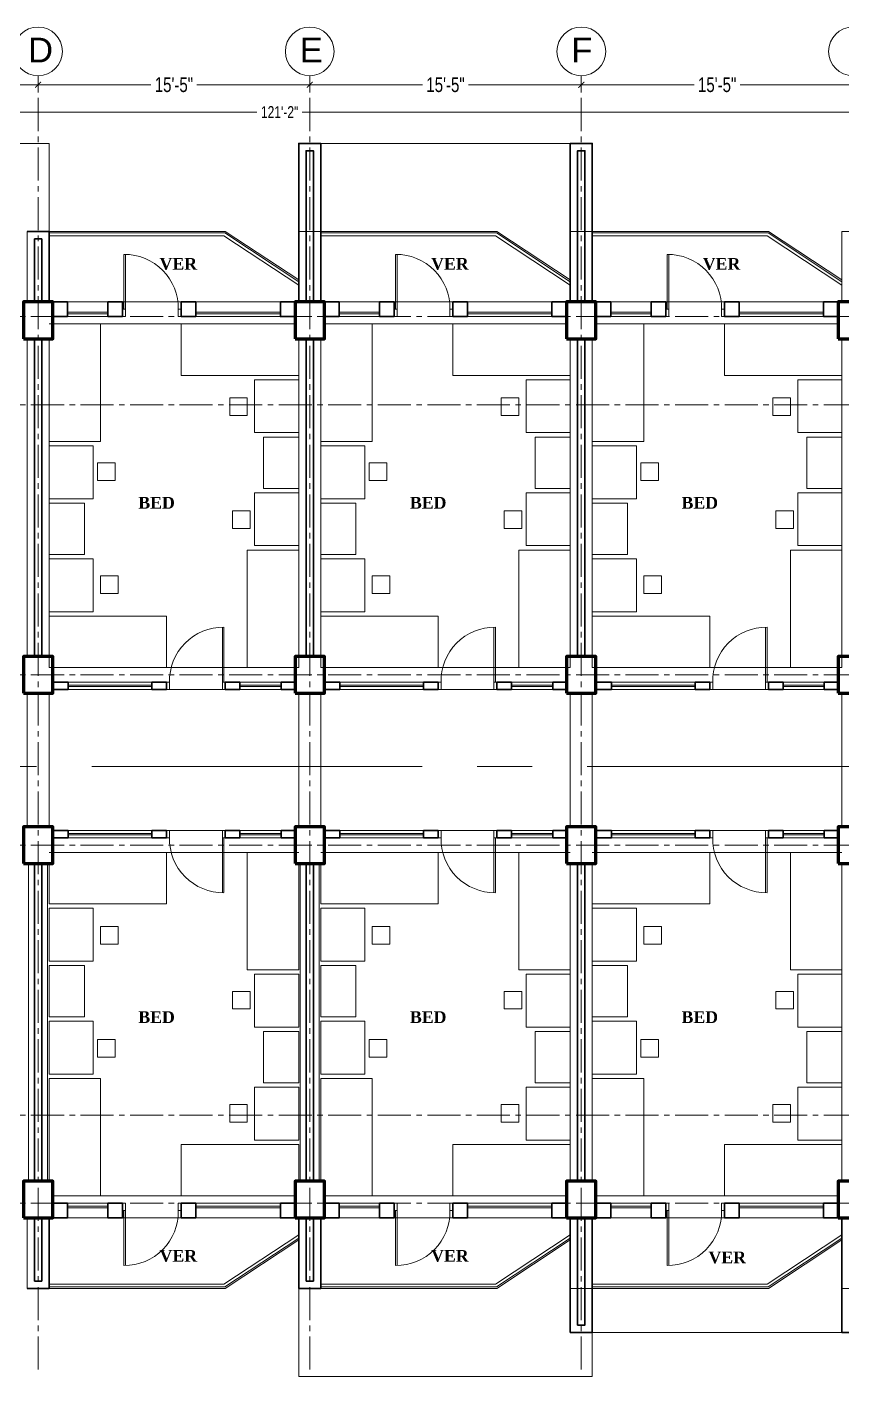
# Model space of a CAD drawing. Header units: feet. Extents: x 25261344 to 25389498, y 30010528 to 30074588.
# Drawn here: x 25364274 to 25364829, y 30072111 to 30073033 of the extents above; entities that cross this region are included whole.
import ezdxf

# ---------------------------------------------------------------- set-up
doc = ezdxf.new("R2010")
doc.units = ezdxf.units.FT
doc.header["$LTSCALE"] = 30
doc.header["$MEASUREMENT"] = 0
doc.header["$PDMODE"] = 32
doc.header["$PDSIZE"] = 15
doc.linetypes.add('CENTER2', pattern=[1.125, 0.75, -0.125, 0.125, -0.125])
doc.linetypes.add('DASHED', pattern=[0.75, 0.5, -0.25])
doc.layers.get('0').update_dxf_attribs({"lineweight": 5})
for name, color, linetype, lineweight in [('Column', 1, 'Continuous', 80), ('Dim-1', 7, 'Continuous', 9), ('Door', 32, 'Continuous', 5), ('Furnitures', 251, 'Continuous', 9), ('GRADE BEAM', 2, 'Continuous', 20), ('grid text', 252, 'CENTER2', 9), ('line 2', 7, 'Continuous', 13), ('rail', 224, 'Continuous', 9), ('TEXT', 7, 'Continuous', 18), ('WALL', 7, 'Continuous', 35), ('WIN', 142, 'Continuous', 20)]:
    doc.layers.add(name, color=color, linetype=linetype, lineweight=lineweight)
doc.styles.add('RomanS', font='swissl.ttf')
doc.styles.get("Standard").update_dxf_attribs({"font": 'timesbd.ttf'})
doc.styles.add('SWIS_LT', font='swisscl.ttf')
doc.dimstyles.new('dim-02', dxfattribs={"dimtxt": 8, "dimasz": 3, "dimexe": 3, "dimexo": 3, "dimgap": 2, "dimtad": 0, "dimdec": 0, "dimzin": 0, "dimdsep": 46, "dimlunit": 4, "dimtxsty": 'SWIS_LT', "dimblk": 'ARCHTICK', "dimcen": 2, "dimdle": 3, "dimclrd": 256, "dimclre": 256, "dimclrt": 256, "dimadec": 0, "dimazin": 0, "dimtfac": 1, "dimtdec": 0, "dimtix": 1, "dimtmove": 0, "dimatfit": 3, "dimfxl": 0, "dimfrac": 2, "dimtolj": 1, "dimtzin": 1, "dimlwd": -1, "dimarcsym": 0})

# ---------------------------------------------------------------- blocks, each defined once
blk = doc.blocks.new('FG')
at = {"layer": 'Door'}
for p, q in [((-2, -5), (-2, -42.39)), ((-1, -5), (-1, -42.39))]:
    blk.add_line(p, q, dxfattribs=at)
for points in [[(-40, 0), (-38, 0), (-38, -5), (-40, -5)], [(0, 0), (-2, 0), (-2, -5), (0, -5)]]:
    blk.add_lwpolyline(points, dxfattribs=at)
blk.add_arc((-1.44, -5.83), 36.57, 178.70538, 270.69047, dxfattribs=at)
blk = doc.blocks.new('_ArchTick')
at = {"color": 0, "linetype": 'ByBlock', "const_width": 0.15}
blk.add_lwpolyline([(-0.5, -0.5), (0.5, 0.5)], dxfattribs=at)
blk = doc.blocks.new('*D119')
at = {"lineweight": -2}
for p, q in [((25359976.96, 30072996.78), (25359976.96, 30072990.65)), ((25360161.96, 30072996.78), (25360161.96, 30072990.65))]:
    blk.add_line(p, q, dxfattribs=at)
for p, q in [((25359973.96, 30072993.65), (25360053.77, 30072993.65)), ((25360164.96, 30072993.65), (25360085.14, 30072993.65))]:
    blk.add_line(p, q)
at = {"layer": 'Defpoints', "color": 0}
for p in [(25359976.96, 30072999.78), (25360161.96, 30072999.78), (25360161.96, 30072993.65)]:
    blk.add_point(p, dxfattribs=at)
at = {"xscale": 4, "yscale": 4, "zscale": 4, "rotation": 180}
blk.add_blockref('_ArchTick', (25359976.96, 30072993.65), dxfattribs=at)
at = {"xscale": 4, "yscale": 4, "zscale": 4}
blk.add_blockref('_ArchTick', (25360161.96, 30072993.65), dxfattribs=at)
at = {"insert": (25360069.46, 30072993.65), "char_height": 10, "attachment_point": 5, "style": 'SWIS_LT'}
blk.add_mtext('\\A1;15\'-5"', dxfattribs=at)
blk = doc.blocks.new('*D120')
at = {"lineweight": -2}
for p, q in [((25360161.96, 30072996.78), (25360161.96, 30072990.65)), ((25360346.96, 30072996.78), (25360346.96, 30072990.65))]:
    blk.add_line(p, q, dxfattribs=at)
for p, q in [((25360158.96, 30072993.65), (25360238.77, 30072993.65)), ((25360349.96, 30072993.65), (25360270.14, 30072993.65))]:
    blk.add_line(p, q)
at = {"layer": 'Defpoints', "color": 0}
for p in [(25360161.96, 30072999.78), (25360346.96, 30072999.78), (25360346.96, 30072993.65)]:
    blk.add_point(p, dxfattribs=at)
at = {"xscale": 4, "yscale": 4, "zscale": 4, "rotation": 180}
blk.add_blockref('_ArchTick', (25360161.96, 30072993.65), dxfattribs=at)
at = {"xscale": 4, "yscale": 4, "zscale": 4}
blk.add_blockref('_ArchTick', (25360346.96, 30072993.65), dxfattribs=at)
at = {"insert": (25360254.46, 30072993.65), "char_height": 10, "attachment_point": 5, "style": 'SWIS_LT'}
blk.add_mtext('\\A1;15\'-5"', dxfattribs=at)
blk = doc.blocks.new('*D125')
at = {"lineweight": -2}
for p, q in [((25360346.96, 30072996.78), (25360346.96, 30072990.65)), ((25360531.96, 30072996.78), (25360531.96, 30072990.65))]:
    blk.add_line(p, q, dxfattribs=at)
for p, q in [((25360343.96, 30072993.65), (25360423.77, 30072993.65)), ((25360534.96, 30072993.65), (25360455.14, 30072993.65))]:
    blk.add_line(p, q)
at = {"layer": 'Defpoints', "color": 0}
for p in [(25360346.96, 30072999.78), (25360531.96, 30072999.78), (25360531.96, 30072993.65)]:
    blk.add_point(p, dxfattribs=at)
at = {"xscale": 4, "yscale": 4, "zscale": 4, "rotation": 180}
blk.add_blockref('_ArchTick', (25360346.96, 30072993.65), dxfattribs=at)
at = {"xscale": 4, "yscale": 4, "zscale": 4}
blk.add_blockref('_ArchTick', (25360531.96, 30072993.65), dxfattribs=at)
at = {"insert": (25360439.46, 30072993.65), "char_height": 10, "attachment_point": 5, "style": 'SWIS_LT'}
blk.add_mtext('\\A1;15\'-5"', dxfattribs=at)
blk = doc.blocks.new('*D126')
at = {"lineweight": -2}
for p, q in [((25360531.96, 30072996.78), (25360531.96, 30072990.65)), ((25360716.96, 30072996.78), (25360716.96, 30072990.65))]:
    blk.add_line(p, q, dxfattribs=at)
for p, q in [((25360528.96, 30072993.65), (25360608.77, 30072993.65)), ((25360719.96, 30072993.65), (25360640.14, 30072993.65))]:
    blk.add_line(p, q)
at = {"layer": 'Defpoints', "color": 0}
for p in [(25360531.96, 30072999.78), (25360716.96, 30072999.78), (25360716.96, 30072993.65)]:
    blk.add_point(p, dxfattribs=at)
at = {"xscale": 4, "yscale": 4, "zscale": 4, "rotation": 180}
blk.add_blockref('_ArchTick', (25360531.96, 30072993.65), dxfattribs=at)
at = {"xscale": 4, "yscale": 4, "zscale": 4}
blk.add_blockref('_ArchTick', (25360716.96, 30072993.65), dxfattribs=at)
at = {"insert": (25360624.46, 30072993.65), "char_height": 10, "attachment_point": 5, "style": 'SWIS_LT'}
blk.add_mtext('\\A1;15\'-5"', dxfattribs=at)
blk = doc.blocks.new('*D158')
at = {"layer": 'Defpoints', "color": 0}
for p in [(25364458.65, 30072953.7), (25363672.18, 30072113.7), (25364458.65, 30072113.7)]:
    blk.add_point(p, dxfattribs=at)
at = {"layer": 'Dim-1', "lineweight": -2}
for p, q in [((25363682.18, 30072953.7), (25363669.18, 30072953.7)), ((25363682.18, 30072113.7), (25363669.18, 30072113.7))]:
    blk.add_line(p, q, dxfattribs=at)
at = {"layer": 'Dim-1'}
for p, q in [((25363672.18, 30072956.7), (25363672.18, 30072540.9)), ((25363672.18, 30072110.7), (25363672.18, 30072526.5))]:
    blk.add_line(p, q, dxfattribs=at)
at = {"layer": 'Dim-1', "xscale": 3, "yscale": 3, "zscale": 3}
for p, rotation in [((25363672.18, 30072953.7), 90), ((25363672.18, 30072113.7), 270)]:
    blk.add_blockref('_ArchTick', p, dxfattribs=dict(at, rotation=rotation))
at = {"layer": 'Dim-1', "insert": (25363672.18, 30072533.7), "char_height": 8, "attachment_point": 5, "rotation": 90, "style": 'SWIS_LT'}
blk.add_mtext("\\A1;70'", dxfattribs=at)
blk = doc.blocks.new('*D159')
at = {"layer": 'Defpoints', "color": 0}
for p in [(25365172.65, 30072975.08), (25363718.65, 30072893.7), (25365172.65, 30072785.7)]:
    blk.add_point(p, dxfattribs=at)
at = {"layer": 'Dim-1', "lineweight": -2}
for p, q in [((25363718.65, 30072965.08), (25363718.65, 30072978.08)), ((25365172.65, 30072965.08), (25365172.65, 30072978.08))]:
    blk.add_line(p, q, dxfattribs=at)
at = {"layer": 'Dim-1'}
for p, q in [((25363715.65, 30072975.08), (25364430.2, 30072975.08)), ((25365175.65, 30072975.08), (25364461.1, 30072975.08))]:
    blk.add_line(p, q, dxfattribs=at)
at = {"layer": 'Dim-1', "xscale": 3, "yscale": 3, "zscale": 3, "rotation": 180}
blk.add_blockref('_ArchTick', (25363718.65, 30072975.08), dxfattribs=at)
at = {"layer": 'Dim-1', "xscale": 3, "yscale": 3, "zscale": 3}
blk.add_blockref('_ArchTick', (25365172.65, 30072975.08), dxfattribs=at)
at = {"layer": 'Dim-1', "insert": (25364445.65, 30072975.08), "char_height": 8, "attachment_point": 5, "style": 'SWIS_LT'}
blk.add_mtext('\\A1;121\'-2"', dxfattribs=at)
blk = doc.blocks.new('T B')
at = {"layer": 'GRADE BEAM'}
for points in [[(25352808.54, 30069446.57), (25352823.54, 30069446.57), (25352823.54, 30069398.57), (25352808.54, 30069398.57)], [(25352993.54, 30069446.57), (25353008.54, 30069446.57), (25353008.54, 30069398.57), (25352993.54, 30069398.57)], [(25353178.54, 30069446.57), (25353193.54, 30069446.57), (25353193.54, 30069398.57), (25353178.54, 30069398.57)], [(25353363.54, 30069446.57), (25353378.54, 30069446.57), (25353378.54, 30069398.57), (25353363.54, 30069398.57)], [(25352991.04, 30069398.57), (25352991.04, 30069383.57), (25352826.04, 30069383.57), (25352826.04, 30069398.57)], [(25353176.04, 30069398.57), (25353176.04, 30069383.57), (25353011.04, 30069383.57), (25353011.04, 30069398.57)], [(25353361.04, 30069398.57), (25353361.04, 30069383.57), (25353196.04, 30069383.57), (25353196.04, 30069398.57)], [(25352808.54, 30069373.57), (25352823.54, 30069373.57), (25352823.54, 30069157.07), (25352808.54, 30069157.07)], [(25352993.54, 30069373.57), (25353008.54, 30069373.57), (25353008.54, 30069157.07), (25352993.54, 30069157.07)], [(25353178.54, 30069373.57), (25353193.54, 30069373.57), (25353193.54, 30069157.07), (25353178.54, 30069157.07)], [(25353363.54, 30069373.57), (25353378.54, 30069373.57), (25353378.54, 30069157.07), (25353363.54, 30069157.07)], [(25352991.04, 30069149.57), (25352991.04, 30069134.57), (25352826.04, 30069134.57), (25352826.04, 30069149.57)], [(25353176.04, 30069149.57), (25353176.04, 30069134.57), (25353011.04, 30069134.57), (25353011.04, 30069149.57)], [(25353361.04, 30069149.57), (25353361.04, 30069134.57), (25353196.04, 30069134.57), (25353196.04, 30069149.57)], [(25352808.54, 30069132.07), (25352823.54, 30069132.07), (25352823.54, 30069041.07), (25352808.54, 30069041.07)], [(25352993.54, 30069132.07), (25353008.54, 30069132.07), (25353008.54, 30069041.07), (25352993.54, 30069041.07)], [(25353178.54, 30069132.07), (25353193.54, 30069132.07), (25353193.54, 30069041.07), (25353178.54, 30069041.07)], [(25353363.57, 30069132.07), (25353378.57, 30069132.07), (25353378.54, 30069041.07), (25353363.54, 30069041.07)], [(25352991.04, 30069038.57), (25352991.04, 30069023.57), (25352826.04, 30069023.57), (25352826.04, 30069038.57)], [(25353176.04, 30069038.57), (25353176.04, 30069023.57), (25353011.04, 30069023.57), (25353011.04, 30069038.57)], [(25353361.04, 30069038.57), (25353361.04, 30069023.57), (25353196.04, 30069023.57), (25353196.04, 30069038.57)], [(25352809.54, 30069016.07), (25352822.54, 30069016.07), (25352822.54, 30068799.57), (25352809.54, 30068799.57)], [(25352994.54, 30069016.07), (25353007.54, 30069016.07), (25353007.54, 30068799.57), (25352994.54, 30068799.57)], [(25353178.54, 30069016.07), (25353193.54, 30069016.07), (25353193.54, 30068799.57), (25353178.54, 30068799.57)], [(25353363.54, 30069016.07), (25353378.54, 30069016.07), (25353378.54, 30068799.57), (25353363.54, 30068799.57)], [(25352991.04, 30068789.57), (25352991.04, 30068774.57), (25352826.04, 30068774.57), (25352826.04, 30068789.57)], [(25353176.04, 30068789.57), (25353176.04, 30068774.57), (25353011.04, 30068774.57), (25353011.04, 30068789.57)], [(25353361.04, 30068789.57), (25353361.04, 30068774.57), (25353196.04, 30068774.57), (25353196.04, 30068789.57)], [(25352808.54, 30068774.57), (25352823.54, 30068774.57), (25352823.54, 30068726.57), (25352808.54, 30068726.57)], [(25352993.54, 30068774.57), (25353008.54, 30068774.57), (25353008.54, 30068726.57), (25352993.54, 30068726.57)], [(25353178.54, 30068774.57), (25353193.54, 30068774.57), (25353193.54, 30068726.57), (25353178.54, 30068726.57)], [(25353363.54, 30068774.57), (25353378.54, 30068774.57), (25353378.54, 30068726.57), (25353363.54, 30068726.57)]]:
    blk.add_lwpolyline(points, close=True, dxfattribs=at)
blk = doc.blocks.new('COL2')
at = {"layer": 'Column'}
for points in [[(532.5, -25), (552.5, -25), (552.5, 0), (532.5, 0)], [(717.5, -25), (737.5, -25), (737.5, 0), (717.5, 0)], [(902.5, -25), (922.5, -25), (922.5, 0), (902.5, 0)], [(1087.5, -25), (1107.5, -25), (1107.5, 0), (1087.5, 0)], [(532.5, -266.5), (552.5, -266.5), (552.5, -241.5), (532.5, -241.5)], [(717.5, -266.5), (737.5, -266.5), (737.5, -241.5), (717.5, -241.5)], [(902.5, -266.5), (922.5, -266.5), (922.5, -241.5), (902.5, -241.5)], [(1087.5, -266.5), (1107.5, -266.5), (1107.5, -241.5), (1087.5, -241.5)], [(532.5, -382.5), (552.5, -382.5), (552.5, -357.5), (532.5, -357.5)], [(717.5, -382.5), (737.5, -382.5), (737.5, -357.5), (717.5, -357.5)], [(902.5, -382.5), (922.5, -382.5), (922.5, -357.5), (902.5, -357.5)], [(1087.5, -382.5), (1107.5, -382.5), (1107.5, -357.5), (1087.5, -357.5)], [(532.5, -624), (552.5, -624), (552.5, -599), (532.5, -599)], [(717.5, -624), (737.5, -624), (737.5, -599), (717.5, -599)], [(902.5, -624), (922.5, -624), (922.5, -599), (902.5, -599)], [(1087.5, -624), (1107.5, -624), (1107.5, -599), (1087.5, -599)]]:
    blk.add_lwpolyline(points, close=True, dxfattribs=at)
at = {"layer": 'GRADE BEAM'}
blk.add_blockref('T B', (-25352273.54, -30069398.57), dxfattribs=at)
blk = doc.blocks.new('DGFGSDFG')
at = {"layer": 'grid text'}
for p, q in [((25360161.96, 30072118.41), (25360161.96, 30072999.78)), ((25360346.96, 30072118.41), (25360346.96, 30072999.78)), ((25360531.96, 30072118.41), (25360531.96, 30072999.78)), ((25361090.85, 30072835.7), (25359529.41, 30072835.7)), ((25361090.85, 30072775.7), (25359529.41, 30072775.7)), ((25361090.85, 30072591.7), (25359529.41, 30072591.7)), ((25361090.85, 30072475.7), (25359529.41, 30072475.7)), ((25361090.85, 30072291.7), (25359529.41, 30072291.7)), ((25361090.85, 30072231.7), (25359529.41, 30072231.7))]:
    blk.add_line(p, q, dxfattribs=at)
at = {"layer": 'grid text', "linetype": 'Continuous'}
for centre in [(25360161.96, 30073016.37), (25360346.96, 30073016.37), (25360531.96, 30073016.37), (25360716.96, 30073016.37)]:
    blk.add_circle(centre, 16.59, dxfattribs=at)
at = {"layer": 'grid text', "char_height": 16.842, "attachment_point": 1, "style": 'RomanS'}
for s, insert in [('{\\C256;D}', (25360155.15, 30073025.74)), ('{\\C256;E}', (25360340.15, 30073025.74)), ('{\\C256;F}', (25360525.15, 30073025.74))]:
    blk.add_mtext_dynamic_manual_height_columns(s, width=25.401, gutter_width=84.21, heights=[32.6], dxfattribs=dict(at, insert=insert))
for base, p1, p2, picture, middle in [((25360161.96, 30072993.65), (25359976.96, 30072999.78), (25360161.96, 30072999.78), '*D119', (25360069.46, 30072993.65)), ((25360346.96, 30072993.65), (25360161.96, 30072999.78), (25360346.96, 30072999.78), '*D120', (25360254.46, 30072993.65)), ((25360531.96, 30072993.65), (25360346.96, 30072999.78), (25360531.96, 30072999.78), '*D125', (25360439.46, 30072993.65)), ((25360716.96, 30072993.65), (25360531.96, 30072999.78), (25360716.96, 30072999.78), '*D126', (25360624.46, 30072993.65))]:
    dim = blk.add_linear_dim(base=base, p1=p1, p2=p2, dimstyle='dim-02', override={"dimtxt": 10, "dimtmove": 1, "dimfxl": 10})
    dim.commit()
    dim.dimension.update_dxf_attribs({"geometry": picture, "text_midpoint": middle})

msp = doc.modelspace()

# ---------------------------------------------------------------- linework, layer by layer
at = {"linetype": 'CENTER2', "ltscale": 10}
msp.add_line((25365217.68, 30072529.2), (25363595.03, 30072529.2), dxfattribs=at)
at = {"layer": 'Furnitures'}
for points in [[(25364288.65, 30072830.7), (25364323.65, 30072830.7), (25364323.65, 30072750.7), (25364288.65, 30072750.7), (25364288.65, 30072820.7)], [(25364458.65, 30072820.7), (25364458.65, 30072795.7), (25364378.65, 30072795.7), (25364378.65, 30072830.7), (25364456.15, 30072830.7)], [(25364476.15, 30072830.7), (25364508.65, 30072830.7), (25364508.65, 30072750.7), (25364473.65, 30072750.7), (25364473.65, 30072820.7)], [(25364643.65, 30072820.7), (25364643.65, 30072795.7), (25364563.65, 30072795.7), (25364563.65, 30072830.7), (25364641.15, 30072830.7)], [(25364661.15, 30072830.7), (25364693.65, 30072830.7), (25364693.65, 30072750.7), (25364658.65, 30072750.7), (25364658.65, 30072820.7)], [(25364828.65, 30072820.7), (25364828.65, 30072795.7), (25364748.65, 30072795.7), (25364748.65, 30072830.7), (25364826.15, 30072830.7)], [(25364288.65, 30072463.2), (25364288.65, 30072435.7), (25364368.65, 30072435.7), (25364368.65, 30072470.7), (25364288.65, 30072470.7)], [(25364458.65, 30072470.7), (25364423.65, 30072470.7), (25364423.65, 30072390.7), (25364458.65, 30072390.7), (25364458.65, 30072463.2)], [(25364473.65, 30072463.2), (25364473.65, 30072435.7), (25364553.65, 30072435.7), (25364553.65, 30072470.7), (25364473.65, 30072470.7)], [(25364643.65, 30072470.7), (25364608.65, 30072470.7), (25364608.65, 30072390.7), (25364643.65, 30072390.7), (25364643.65, 30072463.2)], [(25364658.65, 30072463.2), (25364658.65, 30072435.7), (25364738.65, 30072435.7), (25364738.65, 30072470.7), (25364658.65, 30072470.7)], [(25364828.65, 30072470.7), (25364793.65, 30072470.7), (25364793.65, 30072390.7), (25364828.65, 30072390.7), (25364828.65, 30072463.2)], [(25364291.15, 30072236.7), (25364323.65, 30072236.7), (25364323.65, 30072316.7), (25364288.65, 30072316.7), (25364288.65, 30072246.7)], [(25364476.15, 30072236.7), (25364508.65, 30072236.7), (25364508.65, 30072316.7), (25364473.65, 30072316.7), (25364473.65, 30072246.7)], [(25364661.15, 30072236.7), (25364693.65, 30072236.7), (25364693.65, 30072316.7), (25364658.65, 30072316.7), (25364658.65, 30072246.7)], [(25364458.65, 30072246.7), (25364458.65, 30072271.7), (25364378.65, 30072271.7), (25364378.65, 30072236.7), (25364456.15, 30072236.7)], [(25364643.65, 30072246.7), (25364643.65, 30072271.7), (25364563.65, 30072271.7), (25364563.65, 30072236.7), (25364641.15, 30072236.7)], [(25364828.65, 30072246.7), (25364828.65, 30072271.7), (25364748.65, 30072271.7), (25364748.65, 30072236.7), (25364826.15, 30072236.7)]]:
    msp.add_lwpolyline(points, dxfattribs=at)
for points in [[(25364458.65, 30072792.7), (25364428.65, 30072792.7), (25364428.65, 30072756.7), (25364458.65, 30072756.7)], [(25364643.65, 30072792.7), (25364613.65, 30072792.7), (25364613.65, 30072756.7), (25364643.65, 30072756.7)], [(25364828.65, 30072792.7), (25364798.65, 30072792.7), (25364798.65, 30072756.7), (25364828.65, 30072756.7)], [(25364411.64, 30072780.31), (25364423.64, 30072780.31), (25364423.64, 30072768.31), (25364411.64, 30072768.31)], [(25364596.64, 30072780.31), (25364608.64, 30072780.31), (25364608.64, 30072768.31), (25364596.64, 30072768.31)], [(25364781.64, 30072780.31), (25364793.64, 30072780.31), (25364793.64, 30072768.31), (25364781.64, 30072768.31)], [(25364288.65, 30072711.7), (25364318.65, 30072711.7), (25364318.65, 30072747.7), (25364288.65, 30072747.7)], [(25364458.65, 30072718.7), (25364434.65, 30072718.7), (25364434.65, 30072753.7), (25364458.65, 30072753.7)], [(25364473.65, 30072711.7), (25364503.65, 30072711.7), (25364503.65, 30072747.7), (25364473.65, 30072747.7)], [(25364643.65, 30072718.7), (25364619.65, 30072718.7), (25364619.65, 30072753.7), (25364643.65, 30072753.7)], [(25364658.65, 30072711.7), (25364688.65, 30072711.7), (25364688.65, 30072747.7), (25364658.65, 30072747.7)], [(25364828.65, 30072718.7), (25364804.65, 30072718.7), (25364804.65, 30072753.7), (25364828.65, 30072753.7)], [(25364333.67, 30072724.08), (25364321.67, 30072724.08), (25364321.67, 30072736.08), (25364333.67, 30072736.08)], [(25364518.67, 30072724.08), (25364506.67, 30072724.08), (25364506.67, 30072736.08), (25364518.67, 30072736.08)], [(25364703.67, 30072724.08), (25364691.67, 30072724.08), (25364691.67, 30072736.08), (25364703.67, 30072736.08)], [(25364458.65, 30072715.7), (25364428.65, 30072715.7), (25364428.65, 30072679.7), (25364458.65, 30072679.7)], [(25364643.65, 30072715.7), (25364613.65, 30072715.7), (25364613.65, 30072679.7), (25364643.65, 30072679.7)], [(25364828.65, 30072715.7), (25364798.65, 30072715.7), (25364798.65, 30072679.7), (25364828.65, 30072679.7)], [(25364288.65, 30072708.7), (25364312.65, 30072708.7), (25364312.65, 30072673.7), (25364288.65, 30072673.7)], [(25364288.65, 30072708.7), (25364312.65, 30072708.7), (25364312.65, 30072673.7), (25364288.65, 30072673.7)], [(25364413.63, 30072703.31), (25364425.63, 30072703.31), (25364425.63, 30072691.31), (25364413.63, 30072691.31)], [(25364473.65, 30072708.7), (25364497.65, 30072708.7), (25364497.65, 30072673.7), (25364473.65, 30072673.7)], [(25364473.65, 30072708.7), (25364497.65, 30072708.7), (25364497.65, 30072673.7), (25364473.65, 30072673.7)], [(25364598.63, 30072703.31), (25364610.63, 30072703.31), (25364610.63, 30072691.31), (25364598.63, 30072691.31)], [(25364658.65, 30072708.7), (25364682.65, 30072708.7), (25364682.65, 30072673.7), (25364658.65, 30072673.7)], [(25364783.63, 30072703.31), (25364795.63, 30072703.31), (25364795.63, 30072691.31), (25364783.63, 30072691.31)], [(25364458.65, 30072676.7), (25364458.65, 30072596.7), (25364423.65, 30072596.7), (25364423.65, 30072676.7)], [(25364643.65, 30072676.7), (25364643.65, 30072596.7), (25364608.65, 30072596.7), (25364608.65, 30072676.7)], [(25364828.65, 30072676.7), (25364828.65, 30072596.7), (25364793.65, 30072596.7), (25364793.65, 30072676.7)], [(25364288.65, 30072634.7), (25364318.65, 30072634.7), (25364318.65, 30072670.7), (25364288.65, 30072670.7)], [(25364473.65, 30072634.7), (25364503.65, 30072634.7), (25364503.65, 30072670.7), (25364473.65, 30072670.7)], [(25364658.65, 30072634.7), (25364688.65, 30072634.7), (25364688.65, 30072670.7), (25364658.65, 30072670.7)], [(25364335.67, 30072647.08), (25364323.67, 30072647.08), (25364323.67, 30072659.08), (25364335.67, 30072659.08)], [(25364520.67, 30072647.08), (25364508.67, 30072647.08), (25364508.67, 30072659.08), (25364520.67, 30072659.08)], [(25364705.67, 30072647.08), (25364693.67, 30072647.08), (25364693.67, 30072659.08), (25364705.67, 30072659.08)], [(25364368.65, 30072596.7), (25364288.65, 30072596.7), (25364288.65, 30072631.7), (25364368.65, 30072631.7)], [(25364553.65, 30072596.7), (25364473.65, 30072596.7), (25364473.65, 30072631.7), (25364553.65, 30072631.7)], [(25364738.65, 30072596.7), (25364658.65, 30072596.7), (25364658.65, 30072631.7), (25364738.65, 30072631.7)], [(25364288.65, 30072432.7), (25364318.65, 30072432.7), (25364318.65, 30072396.7), (25364288.65, 30072396.7)], [(25364473.65, 30072432.7), (25364503.65, 30072432.7), (25364503.65, 30072396.7), (25364473.65, 30072396.7)], [(25364658.65, 30072432.7), (25364688.65, 30072432.7), (25364688.65, 30072396.7), (25364658.65, 30072396.7)], [(25364335.67, 30072420.31), (25364323.67, 30072420.31), (25364323.67, 30072408.31), (25364335.67, 30072408.31)], [(25364520.67, 30072420.31), (25364508.67, 30072420.31), (25364508.67, 30072408.31), (25364520.67, 30072408.31)], [(25364705.67, 30072420.31), (25364693.67, 30072420.31), (25364693.67, 30072408.31), (25364705.67, 30072408.31)], [(25364288.65, 30072358.7), (25364312.65, 30072358.7), (25364312.65, 30072393.7), (25364288.65, 30072393.7)], [(25364288.65, 30072358.7), (25364312.65, 30072358.7), (25364312.65, 30072393.7), (25364288.65, 30072393.7)], [(25364458.65, 30072351.7), (25364428.65, 30072351.7), (25364428.65, 30072387.7), (25364458.65, 30072387.7)], [(25364473.65, 30072358.7), (25364497.65, 30072358.7), (25364497.65, 30072393.7), (25364473.65, 30072393.7)], [(25364473.65, 30072358.7), (25364497.65, 30072358.7), (25364497.65, 30072393.7), (25364473.65, 30072393.7)], [(25364643.65, 30072351.7), (25364613.65, 30072351.7), (25364613.65, 30072387.7), (25364643.65, 30072387.7)], [(25364658.65, 30072358.7), (25364682.65, 30072358.7), (25364682.65, 30072393.7), (25364658.65, 30072393.7)], [(25364828.65, 30072351.7), (25364798.65, 30072351.7), (25364798.65, 30072387.7), (25364828.65, 30072387.7)], [(25364413.63, 30072364.08), (25364425.63, 30072364.08), (25364425.63, 30072376.08), (25364413.63, 30072376.08)], [(25364598.63, 30072364.08), (25364610.63, 30072364.08), (25364610.63, 30072376.08), (25364598.63, 30072376.08)], [(25364783.63, 30072364.08), (25364795.63, 30072364.08), (25364795.63, 30072376.08), (25364783.63, 30072376.08)], [(25364288.65, 30072355.7), (25364318.65, 30072355.7), (25364318.65, 30072319.7), (25364288.65, 30072319.7)], [(25364473.65, 30072355.7), (25364503.65, 30072355.7), (25364503.65, 30072319.7), (25364473.65, 30072319.7)], [(25364658.65, 30072355.7), (25364688.65, 30072355.7), (25364688.65, 30072319.7), (25364658.65, 30072319.7)], [(25364333.67, 30072343.31), (25364321.67, 30072343.31), (25364321.67, 30072331.31), (25364333.67, 30072331.31)], [(25364458.65, 30072348.7), (25364434.65, 30072348.7), (25364434.65, 30072313.7), (25364458.65, 30072313.7)], [(25364518.67, 30072343.31), (25364506.67, 30072343.31), (25364506.67, 30072331.31), (25364518.67, 30072331.31)], [(25364643.65, 30072348.7), (25364619.65, 30072348.7), (25364619.65, 30072313.7), (25364643.65, 30072313.7)], [(25364703.67, 30072343.31), (25364691.67, 30072343.31), (25364691.67, 30072331.31), (25364703.67, 30072331.31)], [(25364828.65, 30072348.7), (25364804.65, 30072348.7), (25364804.65, 30072313.7), (25364828.65, 30072313.7)], [(25364458.65, 30072274.7), (25364428.65, 30072274.7), (25364428.65, 30072310.7), (25364458.65, 30072310.7)], [(25364643.65, 30072274.7), (25364613.65, 30072274.7), (25364613.65, 30072310.7), (25364643.65, 30072310.7)], [(25364828.65, 30072274.7), (25364798.65, 30072274.7), (25364798.65, 30072310.7), (25364828.65, 30072310.7)], [(25364411.64, 30072287.08), (25364423.64, 30072287.08), (25364423.64, 30072299.08), (25364411.64, 30072299.08)], [(25364596.64, 30072287.08), (25364608.64, 30072287.08), (25364608.64, 30072299.08), (25364596.64, 30072299.08)], [(25364781.64, 30072287.08), (25364793.64, 30072287.08), (25364793.64, 30072299.08), (25364781.64, 30072299.08)]]:
    msp.add_lwpolyline(points, close=True, dxfattribs=at)
at = {"layer": 'line 2', "linetype": 'DASHED', "ltscale": 20}
for p, q in [((25364458.65, 30072953.7), (25364658.65, 30072953.7)), ((25364658.65, 30072143.7), (25364828.65, 30072143.7))]:
    msp.add_line(p, q, dxfattribs=at)
at = {"layer": 'line 2'}
for p, q in [((25364288.65, 30072893.7), (25364408.65, 30072893.7)), ((25364458.65, 30072860.7), (25364408.65, 30072893.7)), ((25364473.65, 30072893.7), (25364593.65, 30072893.7)), ((25364643.65, 30072860.7), (25364593.65, 30072893.7)), ((25364658.65, 30072893.7), (25364778.65, 30072893.7)), ((25364828.65, 30072860.7), (25364778.65, 30072893.7)), ((25364458.65, 30072206.7), (25364408.65, 30072173.7)), ((25364643.65, 30072206.7), (25364593.65, 30072173.7)), ((25364828.65, 30072206.7), (25364778.65, 30072173.7)), ((25364288.65, 30072173.7), (25364408.65, 30072173.7)), ((25364473.65, 30072173.7), (25364593.65, 30072173.7)), ((25364658.65, 30072173.7), (25364778.65, 30072173.7))]:
    msp.add_line(p, q, dxfattribs=at)
at = {"layer": 'line 2', "linetype": 'DASHED', "ltscale": 20}
for points in [[(25364083.65, 30072923.7), (25364083.65, 30072953.7), (25364288.65, 30072953.7), (25364288.65, 30072893.7)], [(25364458.65, 30072173.7), (25364458.65, 30072113.7), (25364658.65, 30072113.7), (25364658.65, 30072143.7)]]:
    msp.add_lwpolyline(points, dxfattribs=at)
at = {"layer": 'rail'}
for p, q in [((25364408.35, 30072892.7), (25364288.65, 30072892.7)), ((25364407.75, 30072890.7), (25364288.65, 30072890.7)), ((25364458.65, 30072857.1), (25364407.75, 30072890.7)), ((25364458.65, 30072859.5), (25364408.35, 30072892.7)), ((25364593.35, 30072892.7), (25364473.65, 30072892.7)), ((25364592.75, 30072890.7), (25364473.65, 30072890.7)), ((25364643.65, 30072857.1), (25364592.75, 30072890.7)), ((25364643.65, 30072859.5), (25364593.35, 30072892.7)), ((25364778.35, 30072892.7), (25364658.65, 30072892.7)), ((25364777.75, 30072890.7), (25364658.65, 30072890.7)), ((25364828.65, 30072857.1), (25364777.75, 30072890.7)), ((25364828.65, 30072859.5), (25364778.35, 30072892.7)), ((25364458.65, 30072210.29), (25364407.75, 30072176.7)), ((25364458.65, 30072207.9), (25364408.35, 30072174.7)), ((25364643.65, 30072210.29), (25364592.75, 30072176.7)), ((25364643.65, 30072207.9), (25364593.35, 30072174.7)), ((25364828.65, 30072210.29), (25364777.75, 30072176.7)), ((25364828.65, 30072207.9), (25364778.35, 30072174.7)), ((25364407.75, 30072176.7), (25364288.65, 30072176.7)), ((25364592.75, 30072176.7), (25364473.65, 30072176.7)), ((25364777.75, 30072176.7), (25364658.65, 30072176.7)), ((25364408.35, 30072174.7), (25364288.65, 30072174.7)), ((25364593.35, 30072174.7), (25364473.65, 30072174.7)), ((25364778.35, 30072174.7), (25364658.65, 30072174.7))]:
    msp.add_line(p, q, dxfattribs=at)
at = {"layer": 'WALL', "ltscale": 10}
for p, q in [((25364273.65, 30072893.7), (25364288.65, 30072893.7)), ((25364278.65, 30072845.7), (25364278.65, 30072888.7)), ((25364278.65, 30072888.7), (25364283.65, 30072888.7)), ((25364283.65, 30072845.7), (25364283.65, 30072888.7)), ((25364288.65, 30072845.7), (25364288.65, 30072893.7)), ((25364328.65, 30072845.7), (25364338.65, 30072845.7)), ((25364378.65, 30072835.7), (25364378.65, 30072845.7)), ((25364388.65, 30072845.7), (25364378.65, 30072845.7)), ((25364388.65, 30072835.7), (25364388.65, 30072845.7)), ((25364513.65, 30072845.7), (25364523.65, 30072845.7)), ((25364563.65, 30072835.7), (25364563.65, 30072845.7)), ((25364573.65, 30072845.7), (25364563.65, 30072845.7)), ((25364573.65, 30072835.7), (25364573.65, 30072845.7)), ((25364698.65, 30072845.7), (25364708.65, 30072845.7)), ((25364748.65, 30072835.7), (25364748.65, 30072845.7)), ((25364758.65, 30072845.7), (25364748.65, 30072845.7)), ((25364758.65, 30072835.7), (25364758.65, 30072845.7)), ((25364328.65, 30072835.7), (25364338.65, 30072835.7)), ((25364378.65, 30072835.7), (25364388.65, 30072835.7)), ((25364513.65, 30072835.7), (25364523.65, 30072835.7)), ((25364563.65, 30072835.7), (25364573.65, 30072835.7)), ((25364698.65, 30072835.7), (25364708.65, 30072835.7)), ((25364748.65, 30072835.7), (25364758.65, 30072835.7)), ((25364278.65, 30072604.2), (25364278.65, 30072820.7)), ((25364283.65, 30072604.2), (25364283.65, 30072820.7)), ((25364463.65, 30072604.2), (25364463.65, 30072820.7)), ((25364468.65, 30072604.2), (25364468.65, 30072820.7)), ((25364648.65, 30072604.2), (25364648.65, 30072820.7)), ((25364653.65, 30072604.2), (25364653.65, 30072820.7)), ((25364301.65, 30072586.7), (25364291.15, 30072586.7)), ((25364301.65, 30072581.7), (25364291.15, 30072581.7)), ((25364301.65, 30072581.7), (25364301.65, 30072586.7)), ((25364358.65, 30072581.7), (25364358.65, 30072586.7)), ((25364358.65, 30072586.7), (25364368.65, 30072586.7)), ((25364368.65, 30072581.7), (25364358.65, 30072581.7)), ((25364368.65, 30072581.7), (25364368.65, 30072586.7)), ((25364418.65, 30072586.7), (25364408.65, 30072586.7)), ((25364418.65, 30072581.7), (25364408.65, 30072581.7)), ((25364446.65, 30072586.7), (25364456.15, 30072586.7)), ((25364446.65, 30072581.7), (25364456.15, 30072581.7)), ((25364486.65, 30072586.7), (25364476.15, 30072586.7)), ((25364486.65, 30072581.7), (25364476.15, 30072581.7)), ((25364486.65, 30072581.7), (25364486.65, 30072586.7)), ((25364543.65, 30072581.7), (25364543.65, 30072586.7)), ((25364543.65, 30072586.7), (25364553.65, 30072586.7)), ((25364553.65, 30072581.7), (25364543.65, 30072581.7)), ((25364553.65, 30072581.7), (25364553.65, 30072586.7)), ((25364603.65, 30072586.7), (25364593.65, 30072586.7)), ((25364603.65, 30072581.7), (25364593.65, 30072581.7)), ((25364631.65, 30072586.7), (25364641.15, 30072586.7)), ((25364631.65, 30072581.7), (25364641.15, 30072581.7)), ((25364671.65, 30072586.7), (25364661.15, 30072586.7)), ((25364671.65, 30072581.7), (25364661.15, 30072581.7)), ((25364671.65, 30072581.7), (25364671.65, 30072586.7)), ((25364728.65, 30072581.7), (25364728.65, 30072586.7)), ((25364728.65, 30072586.7), (25364738.65, 30072586.7)), ((25364738.65, 30072581.7), (25364728.65, 30072581.7)), ((25364738.65, 30072581.7), (25364738.65, 30072586.7)), ((25364788.65, 30072586.7), (25364778.65, 30072586.7)), ((25364788.65, 30072581.7), (25364778.65, 30072581.7)), ((25364816.65, 30072586.7), (25364826.15, 30072586.7)), ((25364816.65, 30072581.7), (25364826.15, 30072581.7)), ((25364301.65, 30072485.7), (25364291.15, 30072485.7)), ((25364301.65, 30072480.7), (25364291.15, 30072480.7)), ((25364301.65, 30072485.7), (25364301.65, 30072480.7)), ((25364358.65, 30072485.7), (25364358.65, 30072480.7)), ((25364368.65, 30072485.7), (25364358.65, 30072485.7)), ((25364358.65, 30072480.7), (25364368.65, 30072480.7)), ((25364368.65, 30072485.7), (25364368.65, 30072480.7)), ((25364418.65, 30072485.7), (25364408.65, 30072485.7)), ((25364418.65, 30072480.7), (25364408.65, 30072480.7)), ((25364446.65, 30072485.7), (25364456.15, 30072485.7)), ((25364446.65, 30072480.7), (25364456.15, 30072480.7)), ((25364486.65, 30072485.7), (25364476.15, 30072485.7)), ((25364486.65, 30072480.7), (25364476.15, 30072480.7)), ((25364486.65, 30072485.7), (25364486.65, 30072480.7)), ((25364543.65, 30072485.7), (25364543.65, 30072480.7)), ((25364553.65, 30072485.7), (25364543.65, 30072485.7)), ((25364543.65, 30072480.7), (25364553.65, 30072480.7)), ((25364553.65, 30072485.7), (25364553.65, 30072480.7)), ((25364603.65, 30072485.7), (25364593.65, 30072485.7)), ((25364603.65, 30072480.7), (25364593.65, 30072480.7)), ((25364631.65, 30072485.7), (25364641.15, 30072485.7)), ((25364631.65, 30072480.7), (25364641.15, 30072480.7)), ((25364671.65, 30072485.7), (25364661.15, 30072485.7)), ((25364671.65, 30072480.7), (25364661.15, 30072480.7)), ((25364671.65, 30072485.7), (25364671.65, 30072480.7)), ((25364728.65, 30072485.7), (25364728.65, 30072480.7)), ((25364738.65, 30072485.7), (25364728.65, 30072485.7)), ((25364728.65, 30072480.7), (25364738.65, 30072480.7)), ((25364738.65, 30072485.7), (25364738.65, 30072480.7)), ((25364788.65, 30072485.7), (25364778.65, 30072485.7)), ((25364788.65, 30072480.7), (25364778.65, 30072480.7)), ((25364816.65, 30072485.7), (25364826.15, 30072485.7)), ((25364816.65, 30072480.7), (25364826.15, 30072480.7)), ((25364278.65, 30072463.2), (25364278.65, 30072246.7)), ((25364283.65, 30072463.2), (25364283.65, 30072246.7)), ((25364463.65, 30072463.2), (25364463.65, 30072246.7)), ((25364468.65, 30072463.2), (25364468.65, 30072246.7)), ((25364648.65, 30072463.2), (25364648.65, 30072246.7)), ((25364653.65, 30072463.2), (25364653.65, 30072246.7)), ((25364328.65, 30072231.7), (25364338.65, 30072231.7)), ((25364378.65, 30072231.7), (25364378.65, 30072221.7)), ((25364378.65, 30072231.7), (25364388.65, 30072231.7)), ((25364388.65, 30072231.7), (25364388.65, 30072221.7)), ((25364513.65, 30072231.7), (25364523.65, 30072231.7)), ((25364563.65, 30072231.7), (25364563.65, 30072221.7)), ((25364563.65, 30072231.7), (25364573.65, 30072231.7)), ((25364573.65, 30072231.7), (25364573.65, 30072221.7)), ((25364698.65, 30072231.7), (25364708.65, 30072231.7)), ((25364748.65, 30072231.7), (25364748.65, 30072221.7)), ((25364748.65, 30072231.7), (25364758.65, 30072231.7)), ((25364758.65, 30072231.7), (25364758.65, 30072221.7)), ((25364278.65, 30072221.7), (25364278.65, 30072178.7)), ((25364283.65, 30072221.7), (25364283.65, 30072178.7)), ((25364288.65, 30072221.7), (25364288.65, 30072173.7)), ((25364328.65, 30072221.7), (25364338.65, 30072221.7)), ((25364388.65, 30072221.7), (25364378.65, 30072221.7)), ((25364458.65, 30072221.7), (25364458.65, 30072173.7)), ((25364463.65, 30072221.7), (25364463.65, 30072178.7)), ((25364468.65, 30072221.7), (25364468.65, 30072178.7)), ((25364473.65, 30072221.7), (25364473.65, 30072173.7)), ((25364513.65, 30072221.7), (25364523.65, 30072221.7)), ((25364573.65, 30072221.7), (25364563.65, 30072221.7)), ((25364698.65, 30072221.7), (25364708.65, 30072221.7)), ((25364758.65, 30072221.7), (25364748.65, 30072221.7)), ((25364278.65, 30072178.7), (25364283.65, 30072178.7)), ((25364463.65, 30072178.7), (25364468.65, 30072178.7)), ((25364273.65, 30072173.7), (25364288.65, 30072173.7)), ((25364458.65, 30072173.7), (25364473.65, 30072173.7))]:
    msp.add_line(p, q, dxfattribs=at)
for points in [[(25364473.65, 30072845.7), (25364473.65, 30072953.7), (25364458.65, 30072953.7), (25364458.65, 30072845.7)], [(25364643.65, 30072845.7), (25364643.65, 30072953.7), (25364658.65, 30072953.7), (25364658.65, 30072845.7)], [(25364468.65, 30072845.7), (25364468.65, 30072948.7), (25364463.65, 30072948.7), (25364463.65, 30072845.7)], [(25364648.65, 30072845.7), (25364648.65, 30072948.7), (25364653.65, 30072948.7), (25364653.65, 30072845.7)], [(25364328.65, 30072835.7), (25364328.65, 30072845.7)], [(25364338.65, 30072835.7), (25364338.65, 30072845.7)], [(25364513.65, 30072835.7), (25364513.65, 30072845.7)], [(25364523.65, 30072835.7), (25364523.65, 30072845.7)], [(25364698.65, 30072835.7), (25364698.65, 30072845.7)], [(25364708.65, 30072835.7), (25364708.65, 30072845.7)], [(25364408.65, 30072581.7), (25364408.65, 30072586.7)], [(25364418.65, 30072581.7), (25364418.65, 30072586.7)], [(25364446.65, 30072581.7), (25364446.65, 30072586.7)], [(25364593.65, 30072581.7), (25364593.65, 30072586.7)], [(25364603.65, 30072581.7), (25364603.65, 30072586.7)], [(25364631.65, 30072581.7), (25364631.65, 30072586.7)], [(25364778.65, 30072581.7), (25364778.65, 30072586.7)], [(25364788.65, 30072581.7), (25364788.65, 30072586.7)], [(25364816.65, 30072581.7), (25364816.65, 30072586.7)], [(25364408.65, 30072485.7), (25364408.65, 30072480.7)], [(25364418.65, 30072485.7), (25364418.65, 30072480.7)], [(25364446.65, 30072485.7), (25364446.65, 30072480.7)], [(25364593.65, 30072485.7), (25364593.65, 30072480.7)], [(25364603.65, 30072485.7), (25364603.65, 30072480.7)], [(25364631.65, 30072485.7), (25364631.65, 30072480.7)], [(25364778.65, 30072485.7), (25364778.65, 30072480.7)], [(25364788.65, 30072485.7), (25364788.65, 30072480.7)], [(25364816.65, 30072485.7), (25364816.65, 30072480.7)], [(25364328.65, 30072231.7), (25364328.65, 30072221.7)], [(25364338.65, 30072231.7), (25364338.65, 30072221.7)], [(25364513.65, 30072231.7), (25364513.65, 30072221.7)], [(25364523.65, 30072231.7), (25364523.65, 30072221.7)], [(25364698.65, 30072231.7), (25364698.65, 30072221.7)], [(25364708.65, 30072231.7), (25364708.65, 30072221.7)], [(25364643.65, 30072221.7), (25364643.65, 30072143.7), (25364658.65, 30072143.7), (25364658.65, 30072221.7)], [(25364648.65, 30072221.7), (25364648.65, 30072148.7), (25364653.65, 30072148.7), (25364653.65, 30072221.7)], [(25364828.65, 30072221.7), (25364828.65, 30072143.7), (25364843.65, 30072143.7), (25364843.65, 30072221.7)]]:
    msp.add_lwpolyline(points, dxfattribs=at)
for points in [[(25364291.15, 30072845.7), (25364301.15, 30072845.7), (25364301.15, 30072835.7), (25364291.15, 30072835.7)], [(25364446.15, 30072845.7), (25364456.15, 30072845.7), (25364456.15, 30072835.7), (25364446.15, 30072835.7)], [(25364476.15, 30072845.7), (25364486.15, 30072845.7), (25364486.15, 30072835.7), (25364476.15, 30072835.7)], [(25364631.15, 30072845.7), (25364641.15, 30072845.7), (25364641.15, 30072835.7), (25364631.15, 30072835.7)], [(25364661.15, 30072845.7), (25364671.15, 30072845.7), (25364671.15, 30072835.7), (25364661.15, 30072835.7)], [(25364816.15, 30072845.7), (25364826.15, 30072845.7), (25364826.15, 30072835.7), (25364816.15, 30072835.7)], [(25364291.15, 30072231.7), (25364301.15, 30072231.7), (25364301.15, 30072221.7), (25364291.15, 30072221.7)], [(25364446.15, 30072231.7), (25364456.15, 30072231.7), (25364456.15, 30072221.7), (25364446.15, 30072221.7)], [(25364476.15, 30072231.7), (25364486.15, 30072231.7), (25364486.15, 30072221.7), (25364476.15, 30072221.7)], [(25364631.15, 30072231.7), (25364641.15, 30072231.7), (25364641.15, 30072221.7), (25364631.15, 30072221.7)], [(25364661.15, 30072231.7), (25364671.15, 30072231.7), (25364671.15, 30072221.7), (25364661.15, 30072221.7)], [(25364816.15, 30072231.7), (25364826.15, 30072231.7), (25364826.15, 30072221.7), (25364816.15, 30072221.7)]]:
    msp.add_lwpolyline(points, close=True, dxfattribs=at)
at = {"layer": 'WIN'}
for p, q in [((25364328.65, 30072845.7), (25364298.65, 30072845.7)), ((25364388.65, 30072845.7), (25364448.65, 30072845.7)), ((25364513.65, 30072845.7), (25364483.65, 30072845.7)), ((25364573.65, 30072845.7), (25364633.65, 30072845.7)), ((25364698.65, 30072845.7), (25364668.65, 30072845.7)), ((25364758.65, 30072845.7), (25364818.65, 30072845.7)), ((25364328.65, 30072835.7), (25364298.65, 30072835.7)), ((25364328.65, 30072838.7), (25364301.15, 30072838.7)), ((25364328.65, 30072837.7), (25364301.15, 30072837.7)), ((25364388.65, 30072838.7), (25364446.15, 30072838.7)), ((25364388.65, 30072837.7), (25364446.15, 30072837.7)), ((25364388.65, 30072835.7), (25364448.65, 30072835.7)), ((25364513.65, 30072835.7), (25364483.65, 30072835.7)), ((25364513.65, 30072838.7), (25364486.15, 30072838.7)), ((25364513.65, 30072837.7), (25364486.15, 30072837.7)), ((25364573.65, 30072838.7), (25364631.15, 30072838.7)), ((25364573.65, 30072837.7), (25364631.15, 30072837.7)), ((25364573.65, 30072835.7), (25364633.65, 30072835.7)), ((25364698.65, 30072835.7), (25364668.65, 30072835.7)), ((25364698.65, 30072838.7), (25364671.15, 30072838.7)), ((25364698.65, 30072837.7), (25364671.15, 30072837.7)), ((25364758.65, 30072838.7), (25364816.15, 30072838.7)), ((25364758.65, 30072837.7), (25364816.15, 30072837.7)), ((25364758.65, 30072835.7), (25364818.65, 30072835.7)), ((25364358.65, 30072586.7), (25364301.65, 30072586.7)), ((25364358.65, 30072584.7), (25364301.65, 30072584.7)), ((25364358.65, 30072583.7), (25364301.65, 30072583.7)), ((25364358.65, 30072581.7), (25364301.65, 30072581.7)), ((25364418.65, 30072586.7), (25364446.65, 30072586.7)), ((25364418.65, 30072584.7), (25364446.65, 30072584.7)), ((25364418.65, 30072583.7), (25364446.65, 30072583.7)), ((25364418.65, 30072581.7), (25364446.65, 30072581.7)), ((25364543.65, 30072586.7), (25364486.65, 30072586.7)), ((25364543.65, 30072584.7), (25364486.65, 30072584.7)), ((25364543.65, 30072583.7), (25364486.65, 30072583.7)), ((25364543.65, 30072581.7), (25364486.65, 30072581.7)), ((25364603.65, 30072586.7), (25364631.65, 30072586.7)), ((25364603.65, 30072584.7), (25364631.65, 30072584.7)), ((25364603.65, 30072583.7), (25364631.65, 30072583.7)), ((25364603.65, 30072581.7), (25364631.65, 30072581.7)), ((25364728.65, 30072586.7), (25364671.65, 30072586.7)), ((25364728.65, 30072584.7), (25364671.65, 30072584.7)), ((25364728.65, 30072583.7), (25364671.65, 30072583.7)), ((25364728.65, 30072581.7), (25364671.65, 30072581.7)), ((25364788.65, 30072586.7), (25364816.65, 30072586.7)), ((25364788.65, 30072584.7), (25364816.65, 30072584.7)), ((25364788.65, 30072583.7), (25364816.65, 30072583.7)), ((25364788.65, 30072581.7), (25364816.65, 30072581.7)), ((25364358.65, 30072485.7), (25364301.65, 30072485.7)), ((25364358.65, 30072483.7), (25364301.65, 30072483.7)), ((25364358.65, 30072482.7), (25364301.65, 30072482.7)), ((25364358.65, 30072480.7), (25364301.65, 30072480.7)), ((25364418.65, 30072485.7), (25364446.65, 30072485.7)), ((25364418.65, 30072483.7), (25364446.65, 30072483.7)), ((25364418.65, 30072482.7), (25364446.65, 30072482.7)), ((25364418.65, 30072480.7), (25364446.65, 30072480.7)), ((25364543.65, 30072485.7), (25364486.65, 30072485.7)), ((25364543.65, 30072483.7), (25364486.65, 30072483.7)), ((25364543.65, 30072482.7), (25364486.65, 30072482.7)), ((25364543.65, 30072480.7), (25364486.65, 30072480.7)), ((25364603.65, 30072485.7), (25364631.65, 30072485.7)), ((25364603.65, 30072483.7), (25364631.65, 30072483.7)), ((25364603.65, 30072482.7), (25364631.65, 30072482.7)), ((25364603.65, 30072480.7), (25364631.65, 30072480.7)), ((25364728.65, 30072485.7), (25364671.65, 30072485.7)), ((25364728.65, 30072483.7), (25364671.65, 30072483.7)), ((25364728.65, 30072482.7), (25364671.65, 30072482.7)), ((25364728.65, 30072480.7), (25364671.65, 30072480.7)), ((25364788.65, 30072485.7), (25364816.65, 30072485.7)), ((25364788.65, 30072483.7), (25364816.65, 30072483.7)), ((25364788.65, 30072482.7), (25364816.65, 30072482.7)), ((25364788.65, 30072480.7), (25364816.65, 30072480.7)), ((25364328.65, 30072231.7), (25364298.65, 30072231.7)), ((25364388.65, 30072231.7), (25364448.65, 30072231.7)), ((25364513.65, 30072231.7), (25364483.65, 30072231.7)), ((25364573.65, 30072231.7), (25364633.65, 30072231.7)), ((25364698.65, 30072231.7), (25364668.65, 30072231.7)), ((25364758.65, 30072231.7), (25364818.65, 30072231.7)), ((25364328.65, 30072221.7), (25364298.65, 30072221.7)), ((25364328.65, 30072229.7), (25364301.15, 30072229.7)), ((25364328.65, 30072228.7), (25364301.15, 30072228.7)), ((25364388.65, 30072229.7), (25364446.15, 30072229.7)), ((25364388.65, 30072228.7), (25364446.15, 30072228.7)), ((25364388.65, 30072221.7), (25364448.65, 30072221.7)), ((25364513.65, 30072221.7), (25364483.65, 30072221.7)), ((25364513.65, 30072229.7), (25364486.15, 30072229.7)), ((25364513.65, 30072228.7), (25364486.15, 30072228.7)), ((25364573.65, 30072229.7), (25364631.15, 30072229.7)), ((25364573.65, 30072228.7), (25364631.15, 30072228.7)), ((25364573.65, 30072221.7), (25364633.65, 30072221.7)), ((25364698.65, 30072221.7), (25364668.65, 30072221.7)), ((25364698.65, 30072229.7), (25364671.15, 30072229.7)), ((25364698.65, 30072228.7), (25364671.15, 30072228.7)), ((25364758.65, 30072229.7), (25364816.15, 30072229.7)), ((25364758.65, 30072228.7), (25364816.15, 30072228.7)), ((25364758.65, 30072221.7), (25364818.65, 30072221.7))]:
    msp.add_line(p, q, dxfattribs=at)

# ---------------------------------------------------------------- block references
msp.add_blockref('DGFGSDFG', (4119.2, 0))
at = {"layer": 'Dim-1'}
msp.add_blockref('COL2', (25363738.65, 30072845.7), dxfattribs=at)
at = {"layer": 'Door', "color": 2, "rotation": 180}
for p in [(25364338.65, 30072835.7), (25364523.65, 30072835.7), (25364708.65, 30072835.7)]:
    msp.add_blockref('FG', p, dxfattribs=at)
at = {"layer": 'Door', "color": 2, "xscale": -1, "rotation": 180}
for p in [(25364408.65, 30072581.7), (25364593.65, 30072581.7), (25364778.65, 30072581.7)]:
    msp.add_blockref('FG', p, dxfattribs=at)
at = {"layer": 'Door', "color": 2}
for p in [(25364408.65, 30072485.7), (25364593.65, 30072485.7), (25364778.65, 30072485.7)]:
    msp.add_blockref('FG', p, dxfattribs=at)
at = {"layer": 'Door', "color": 2, "xscale": -1}
for p in [(25364338.65, 30072231.7), (25364523.65, 30072231.7), (25364708.65, 30072231.7)]:
    msp.add_blockref('FG', p, dxfattribs=at)

# ---------------------------------------------------------------- texts
at = {"layer": 'TEXT', "ltscale": 10, "char_height": 8, "width": 179.7812}
for s, insert, attachment_point in [('VER', (25364363.89, 30072867.49), 7), ('VER', (25364548.89, 30072867.49), 7), ('VER', (25364733.89, 30072867.49), 7), ('BED', (25364349.42, 30072704.87), 7), ('BED', (25364534.42, 30072704.87), 7), ('BED', (25364719.42, 30072704.87), 7), ('BED', (25364349.42, 30072362.53), 1), ('BED', (25364534.42, 30072362.53), 1), ('BED', (25364719.42, 30072362.53), 1), ('VER', (25364363.89, 30072199.9), 1), ('VER', (25364548.89, 30072199.9), 1), ('VER', (25364737.79, 30072198.84), 1)]:
    msp.add_mtext(s, dxfattribs=dict(at, insert=insert, attachment_point=attachment_point))

# ---------------------------------------------------------------- dimensions: what is measured, and where the dimension line sits
at = {"layer": 'Dim-1'}
dim = msp.add_linear_dim(base=(25365172.65, 30072975.08), p1=(25363718.65, 30072893.7), p2=(25365172.65, 30072785.7), dimstyle='dim-02', override={"dimtxt": 8, "dimfxl": 10}, dxfattribs=at)
dim.commit()
dim.dimension.update_dxf_attribs({"geometry": '*D159', "text_midpoint": (25364445.65, 30072975.08)})
dim = msp.add_linear_dim(base=(25363672.18, 30072113.7), p1=(25364458.65, 30072953.7), p2=(25364458.65, 30072113.7), angle=90, dimstyle='dim-02', override={"dimtxt": 8, "dimfxl": 10}, dxfattribs=at)
dim.commit()
dim.dimension.update_dxf_attribs({"geometry": '*D158', "text_midpoint": (25363672.18, 30072533.7)})

doc.saveas('drawing.dxf')
